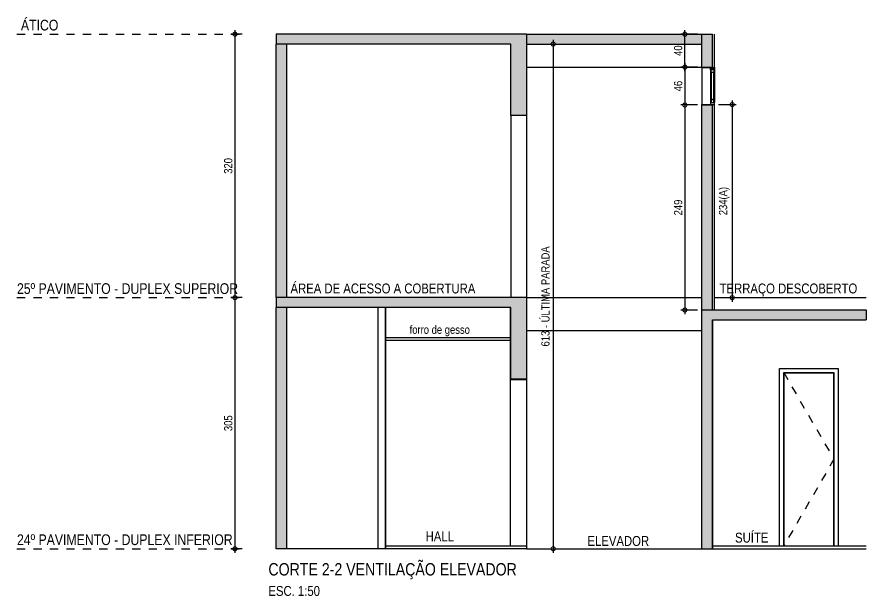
# Model space of a CAD drawing. Header units: metres. Extents: x -23 to 570, y -25 to 184.
# Drawn here: x -8.32 to 2, y -20.87 to -13.84 of the extents above; entities that cross this region are included whole.
import ezdxf
from ezdxf.enums import TextEntityAlignment as Align

# ---------------------------------------------------------------- set-up
doc = ezdxf.new("R2010")
doc.units = ezdxf.units.M
doc.header["$LTSCALE"] = 0.1
doc.linetypes.add('DASHEDX2', pattern=[1.5, 1, -0.5])
for name, color, linetype in [('ARQ-ALV ACAB', 4, 'Continuous'), ('ARQ-ALV OSSO', 5, 'Continuous'), ('ARQ-AUX', 7, 'Continuous'), ('ARQ-AUX1', 1, 'Continuous'), ('ARQ-CAX', 1, 'Continuous'), ('ARQ-CAX @ 1', 1, 'Continuous'), ('ARQ-DIM', 2, 'Continuous'), ('ARQ-PRJ', 7, 'DASHEDX2'), ('ARQ-TXT', 2, 'Continuous'), ('ES-CORTE', 2, 'Continuous')]:
    doc.layers.add(name, color=color, linetype=linetype)
doc.styles.add('Adesa', font='ARIALN.TTF')
doc.styles.add('M50', font='ARIALN.TTF', dxfattribs={"height": 0.15})
doc.dimstyles.new('ADESA 1-0050', dxfattribs={"dimtxt": 0.1, "dimasz": 0.1, "dimexe": 0.05, "dimexo": 0.05, "dimgap": 0.03, "dimtad": 1, "dimdec": 1, "dimlfac": 100, "dimzin": 12, "dimtxsty": 'Adesa', "dimblk": 'DOTSMALL', "dimcen": 1, "dimdle": 0.05, "dimclrd": 1, "dimclre": 1, "dimclrt": 256, "dimazin": 3, "dimtm": 1e-09, "dimtfac": 1, "dimtdec": 1, "dimtmove": 1, "dimatfit": 0, "dimldrblk": 'DOTSMALL', "dimfxl": 0.8, "dimtvp": 2, "dimtolj": 1, "dimtzin": 0, "dimarcsym": 0})

# ---------------------------------------------------------------- blocks, each defined once
blk = doc.blocks.new('*U659')
at = {"color": 0, "linetype": 'ByBlock', "ltscale": 0.5}
for points in [[(0.02, -0.045), (0.02, -0.045), (0.02, -0.045), (0.02, -0.045), (0.02, -0.045), (0.02, -0.045), (0.02, -0.045), (0.02, -0.045), (0.02, -0.045), (0.03, -0.045), (0.03, -0.05), (0, -0.05), (0, 0), (0.03, 0), (0.03, -0.005), (0.02, -0.005), (0.02, -0.045)], [(0.43, -0.045), (0.43, -0.045), (0.43, -0.045), (0.43, -0.045), (0.43, -0.045), (0.43, -0.045), (0.43, -0.045), (0.43, -0.045), (0.43, -0.045), (0.42, -0.045), (0.42, -0.05), (0.45, -0.05), (0.45, 0), (0.42, 0), (0.42, -0.005), (0.43, -0.005), (0.43, -0.045)], [(0.025, -0.01), (0.06, -0.01), (0.06, -0.04), (0.025, -0.04)], [(0.425, -0.01), (0.39, -0.01), (0.39, -0.04), (0.425, -0.04)]]:
    blk.add_lwpolyline(points, close=True, dxfattribs=at)
at = {"color": 8, "linetype": 'ByBlock', "ltscale": 0.5}
for points in [[(0.42, 0), (0.03, 0)], [(0.42, -0.05), (0.03, -0.05)]]:
    blk.add_lwpolyline(points, dxfattribs=at)
at = {"color": 7, "linetype": 'ByBlock', "ltscale": 0.5}
blk.add_lwpolyline([(0.39, -0.01), (0.39, -0.04), (0.06, -0.04), (0.06, -0.01)], close=True, dxfattribs=at)
blk = doc.blocks.new('*U661')
for points in [[(0, 0), (0, 2.16), (-0.71, 2.16), (-0.71, 0)], [(-0.05, 0), (-0.05, 2.11), (-0.66, 2.11), (-0.66, 0)], [(-0.055, 0), (-0.055, 2.105), (-0.655, 2.105), (-0.655, 0)]]:
    blk.add_lwpolyline(points)
at = {"layer": 'ARQ-PRJ'}
blk.add_lwpolyline([(-0.05, 2.11), (-0.66, 1.058), (-0.05, 0)], dxfattribs=at)
blk = doc.blocks.new('_DotSmall')
at = {"color": 0, "linetype": 'ByBlock', "const_width": 0.5}
blk.add_lwpolyline([(-0.0625, 0, 1), (0.0625, 0, 1)], format="xyb", close=True, dxfattribs=at)
blk = doc.blocks.new('*D664')
at = {"layer": 'ARQ-DIM', "color": 1, "lineweight": -2, "transparency": 16777216}
for p, q in [((-0.05, -14.907), (-0.255, -14.907)), ((-0.205, -14.857), (-0.205, -17.447)), ((-0.05, -17.397), (-0.255, -17.397))]:
    blk.add_line(p, q, dxfattribs=at)
at = {"layer": 'Defpoints', "color": 0, "transparency": 16777216}
for p in [(0, -14.907, 0), (-0.205, -17.397), (0, -17.397, 0)]:
    blk.add_point(p, dxfattribs=at)
at = {"layer": 'ARQ-DIM', "color": 1, "lineweight": -2, "transparency": 16777216, "xscale": 0.1, "yscale": 0.1, "zscale": 0.1}
for p, rotation in [((-0.205, -14.907), 90), ((-0.205, -17.397), 270)]:
    blk.add_blockref('_DotSmall', p, dxfattribs=dict(at, rotation=rotation))
at = {"layer": 'ARQ-DIM', "transparency": 16777216, "insert": (-0.286, -16.152), "char_height": 0.1, "attachment_point": 5, "rotation": 90, "style": 'Adesa'}
blk.add_mtext('\\A1;249', dxfattribs=at)
blk = doc.blocks.new('*D665')
at = {"layer": 'ARQ-DIM', "color": 1, "lineweight": -2, "transparency": 16777216}
for p, q in [((-0.205, -14.397), (-0.205, -14.957)), ((-0.05, -14.447), (-0.255, -14.447)), ((-0.05, -14.907), (-0.255, -14.907))]:
    blk.add_line(p, q, dxfattribs=at)
at = {"layer": 'Defpoints', "color": 0, "transparency": 16777216}
for p in [(0, -14.447, 0), (-0.205, -14.907), (0, -14.907, 0)]:
    blk.add_point(p, dxfattribs=at)
at = {"layer": 'ARQ-DIM', "color": 1, "lineweight": -2, "transparency": 16777216, "xscale": 0.1, "yscale": 0.1, "zscale": 0.1}
for p, rotation in [((-0.205, -14.447), 90), ((-0.205, -14.907), 270)]:
    blk.add_blockref('_DotSmall', p, dxfattribs=dict(at, rotation=rotation))
at = {"layer": 'ARQ-DIM', "transparency": 16777216, "insert": (-0.286, -14.677), "char_height": 0.1, "attachment_point": 5, "rotation": 90, "style": 'Adesa'}
blk.add_mtext('\\A1;46', dxfattribs=at)
blk = doc.blocks.new('*D666')
at = {"layer": 'ARQ-DIM', "color": 1, "lineweight": -2, "transparency": 16777216}
for p, q in [((-0.205, -14.497), (-0.205, -13.997)), ((-0.05, -14.047), (-0.255, -14.047)), ((-0.05, -14.447), (-0.255, -14.447))]:
    blk.add_line(p, q, dxfattribs=at)
at = {"layer": 'Defpoints', "color": 0, "transparency": 16777216}
for p in [(-0.205, -14.047), (0, -14.047, 0), (0, -14.447, 0)]:
    blk.add_point(p, dxfattribs=at)
at = {"layer": 'ARQ-DIM', "color": 1, "lineweight": -2, "transparency": 16777216, "xscale": 0.1, "yscale": 0.1, "zscale": 0.1}
for p, rotation in [((-0.205, -14.047), 90), ((-0.205, -14.447), 270)]:
    blk.add_blockref('_DotSmall', p, dxfattribs=dict(at, rotation=rotation))
at = {"layer": 'ARQ-DIM', "transparency": 16777216, "insert": (-0.286, -14.247), "char_height": 0.1, "attachment_point": 5, "rotation": 90, "style": 'Adesa'}
blk.add_mtext('\\A1;40', dxfattribs=at)
blk = doc.blocks.new('*D667')
at = {"layer": 'ARQ-DIM', "color": 1, "lineweight": -2, "transparency": 16777216}
for p, q in [((-1.804, -14.117), (-1.804, -20.347)), ((-2.08, -14.167), (-1.754, -14.167)), ((-2.08, -20.297), (-1.754, -20.297))]:
    blk.add_line(p, q, dxfattribs=at)
at = {"layer": 'Defpoints', "color": 0, "transparency": 16777216}
for p in [(-2.13, -14.167, 0), (-2.13, -20.297, 0), (-1.804, -20.297)]:
    blk.add_point(p, dxfattribs=at)
at = {"layer": 'ARQ-DIM', "color": 1, "lineweight": -2, "transparency": 16777216, "xscale": 0.1, "yscale": 0.1, "zscale": 0.1}
for p, rotation in [((-1.804, -14.167), 90), ((-1.804, -20.297), 270)]:
    blk.add_blockref('_DotSmall', p, dxfattribs=dict(at, rotation=rotation))
at = {"layer": 'ARQ-DIM', "transparency": 16777216, "insert": (-1.898, -17.232), "char_height": 0.1, "attachment_point": 5, "rotation": 90, "style": 'Adesa'}
blk.add_mtext('\\A1;613 - ÚLTIMA PARADA', dxfattribs=at)
blk = doc.blocks.new('*D662')
at = {"layer": 'ARQ-DIM', "color": 1, "lineweight": -2, "transparency": 16777216}
for p, q in [((0.205, -14.902), (0.42, -14.902)), ((0.37, -14.852), (0.37, -17.297)), ((0.2, -17.247), (0.42, -17.247))]:
    blk.add_line(p, q, dxfattribs=at)
at = {"layer": 'Defpoints', "color": 0, "transparency": 16777216}
for p in [(0.155, -14.902, 0), (0.15, -17.247, 0), (0.37, -17.247)]:
    blk.add_point(p, dxfattribs=at)
at = {"layer": 'ARQ-DIM', "color": 1, "lineweight": -2, "transparency": 16777216, "xscale": 0.1, "yscale": 0.1, "zscale": 0.1}
for p, rotation in [((0.37, -14.902), 90), ((0.37, -17.247), 270)]:
    blk.add_blockref('_DotSmall', p, dxfattribs=dict(at, rotation=rotation))
at = {"layer": 'ARQ-DIM', "transparency": 16777216, "insert": (0.274, -16.074), "char_height": 0.1, "attachment_point": 5, "rotation": 90, "style": 'Adesa'}
blk.add_mtext('\\A1;234(A)', dxfattribs=at)
blk = doc.blocks.new('*D668')
at = {"layer": 'ARQ-DIM', "color": 1, "lineweight": -2, "transparency": 16777216}
for p, q in [((-5.669, -17.197), (-5.669, -20.347)), ((-5.581, -17.247), (-5.719, -17.247)), ((-5.581, -20.297), (-5.719, -20.297))]:
    blk.add_line(p, q, dxfattribs=at)
at = {"layer": 'Defpoints', "color": 0, "transparency": 16777216}
for p in [(-5.531, -17.247, 0), (-5.669, -20.297), (-5.531, -20.297, 0)]:
    blk.add_point(p, dxfattribs=at)
at = {"layer": 'ARQ-DIM', "color": 1, "lineweight": -2, "transparency": 16777216, "xscale": 0.1, "yscale": 0.1, "zscale": 0.1}
for p, rotation in [((-5.669, -17.247), 90), ((-5.669, -20.297), 270)]:
    blk.add_blockref('_DotSmall', p, dxfattribs=dict(at, rotation=rotation))
at = {"layer": 'ARQ-DIM', "transparency": 16777216, "insert": (-5.75, -18.772), "char_height": 0.1, "attachment_point": 5, "rotation": 90, "style": 'Adesa'}
blk.add_mtext('\\A1;305', dxfattribs=at)
blk = doc.blocks.new('*D663')
at = {"layer": 'ARQ-DIM', "color": 1, "lineweight": -2, "transparency": 16777216}
for p, q in [((-5.669, -13.997), (-5.669, -17.297)), ((-5.581, -14.047), (-5.719, -14.047)), ((-5.581, -17.247), (-5.719, -17.247))]:
    blk.add_line(p, q, dxfattribs=at)
at = {"layer": 'Defpoints', "color": 0, "transparency": 16777216}
for p in [(-5.531, -14.047, 0), (-5.669, -17.247), (-5.531, -17.247, 0)]:
    blk.add_point(p, dxfattribs=at)
at = {"layer": 'ARQ-DIM', "color": 1, "lineweight": -2, "transparency": 16777216, "xscale": 0.1, "yscale": 0.1, "zscale": 0.1}
for p, rotation in [((-5.669, -14.047), 90), ((-5.669, -17.247), 270)]:
    blk.add_blockref('_DotSmall', p, dxfattribs=dict(at, rotation=rotation))
at = {"layer": 'ARQ-DIM', "transparency": 16777216, "insert": (-5.75, -15.647), "char_height": 0.1, "attachment_point": 5, "rotation": 90, "style": 'Adesa'}
blk.add_mtext('\\A1;320', dxfattribs=at)

msp = doc.modelspace()

# ---------------------------------------------------------------- hatches: boundary and pattern name
at = {"layer": 'ARQ-ALV ACAB'}
h = msp.add_hatch(color=8, dxfattribs=at)
h.dxf.hatch_style = 1
h.paths.add_polyline_path([(0, -14.1665), (0, -14.0465), (-2.13, -14.0465), (-2.13, -14.1665)])
h = msp.add_hatch(color=8, dxfattribs=at)
h.dxf.hatch_style = 1
h.paths.add_polyline_path([(-5.04, -14.1665), (-5.17, -14.1665), (-5.17, -17.2465), (-5.04, -17.2465)])
h = msp.add_hatch(color=8, dxfattribs=at)
h.dxf.hatch_style = 1
h.paths.add_polyline_path([(-5.04, -17.3665), (-5.17, -17.3665), (-5.17, -20.2965), (-5.04, -20.2965)])
at = {"layer": 'ARQ-AUX'}
h = msp.add_hatch(color=8, dxfattribs=at)
h.dxf.hatch_style = 1
h.paths.add_polyline_path([(-2.3202, -14.1665), (-2.3202, -15.0365), (-2.13, -15.0365), (-2.13, -14.0465), (-5.17, -14.0465), (-5.17, -14.1665)])
h = msp.add_hatch(color=8, dxfattribs=at)
h.dxf.hatch_style = 1
h.paths.add_polyline_path([(0, -14.4465), (0.13, -14.4465), (0.13, -14.0465), (0, -14.0465)])
h = msp.add_hatch(color=8, dxfattribs=at)
h.dxf.hatch_style = 1
h.paths.add_polyline_path([(0, -17.3965), (0.13, -17.3965), (0.13, -14.9065), (0, -14.9065)])
h = msp.add_hatch(color=8, dxfattribs=at)
h.dxf.hatch_style = 1
h.paths.add_polyline_path([(-5.17, -17.2465), (-5.17, -17.3665), (-2.3202, -17.3665), (-2.3202, -18.2365), (-2.13, -18.2365), (-2.13, -17.2465)])
h = msp.add_hatch(color=8, dxfattribs=at)
h.dxf.hatch_style = 1
h.paths.add_polyline_path([(0, -17.3965), (0, -20.2965), (0.13, -20.2965), (0.13, -17.5165), (1.9951, -17.5165), (1.9951, -17.3965)])

# ---------------------------------------------------------------- linework, layer by layer
at = {"layer": 'ARQ-ALV ACAB'}
for p, q in [((0.155, -14.4515, 0), (0.155, -14.0465, 0)), ((0.155, -17.3965, 0), (0.155, -14.9015, 0)), ((-3.835, -20.2965, 0), (-3.835, -17.3665, 0)), ((-2.13, -20.2665, 0), (-3.835, -20.2665, 0)), ((1.9951, -20.2665), (0.135, -20.2665))]:
    msp.add_line(p, q, dxfattribs=at)
at = {"layer": 'ARQ-ALV ACAB', "elevation": 0}
for points in [[(0, -14.4465), (0, -14.4515), (0.155, -14.4515)], [(0, -14.9065), (0, -14.9015), (0.155, -14.9015)], [(0.155, -17.2465), (1.9951, -17.2465)], [(-2.3252, -17.3665), (-2.3252, -18.2415), (-2.13, -18.2415)], [(-2.13, -18.2365), (-2.13, -18.2415)], [(-2.13, -20.2665), (-2.13, -20.2965)]]:
    msp.add_lwpolyline(points, dxfattribs=at)
at = {"layer": 'ARQ-ALV ACAB'}
msp.add_lwpolyline([(0.135, -20.2965), (0.135, -17.5165)], dxfattribs=at)
at = {"layer": 'ARQ-ALV OSSO'}
for p, q in [((-3.93, -20.2965), (-3.93, -17.3665)), ((-3.84, -20.2965, 0), (-3.84, -17.3665, 0))]:
    msp.add_line(p, q, dxfattribs=at)
at = {"layer": 'ARQ-ALV OSSO', "elevation": 0}
for points in [[(-2.3202, -15.0365), (-2.3202, -17.2465)], [(-2.13, -15.0365), (-2.13, -17.2465)]]:
    msp.add_lwpolyline(points, dxfattribs=at)
at = {"layer": 'ARQ-AUX', "elevation": 0}
for points in [[(-2.13, -14.4465), (0, -14.4465)], [(0, -14.4515), (0, -14.9015)], [(-2.13, -17.2465), (0, -17.2465)], [(-2.13, -17.6465), (0, -17.6465)], [(-2.13, -20.2965), (0, -20.2965)]]:
    msp.add_lwpolyline(points, dxfattribs=at)
at = {"layer": 'ARQ-AUX1'}
for p, q in [((-2.3252, -17.7365, 0), (-3.835, -17.7365, 0)), ((-2.3252, -17.7665, 0), (-3.835, -17.7665, 0))]:
    msp.add_line(p, q, dxfattribs=at)
at = {"layer": 'ARQ-AUX1', "color": 8, "elevation": 0}
msp.add_lwpolyline([(1.9951, -17.3965), (1.9951, -17.5165)], dxfattribs=at)
at = {"layer": 'ARQ-AUX1', "elevation": 0}
for points in [[(-2.3252, -18.2415), (-2.3252, -20.2665)], [(-2.13, -18.2415), (-2.13, -20.2665)]]:
    msp.add_lwpolyline(points, dxfattribs=at)
at = {"layer": 'ARQ-PRJ', "elevation": 0}
for points in [[(-8.3162, -14.0465), (-5.5308, -14.0465)], [(-8.3162, -17.2465), (-5.5308, -17.2465)]]:
    msp.add_lwpolyline(points, dxfattribs=at)
at = {"layer": 'ARQ-PRJ'}
msp.add_lwpolyline([(-8.3162, -20.2965), (-5.5308, -20.2965)], dxfattribs=at)
at = {"layer": 'ES-CORTE'}
for p, q in [((0, -14.4465, 0), (0, -14.0465, 0)), ((0.13, -14.4465, 0), (0.13, -14.0465, 0)), ((-5.17, -17.2465), (-5.17, -14.1665, 0)), ((-5.04, -17.2465, 0), (-5.04, -14.1665, 0)), ((0, -17.3965, 0), (0, -14.9065, 0)), ((0.13, -17.3965, 0), (0.13, -14.9065, 0)), ((-5.17, -20.2965), (-5.17, -17.3665)), ((-5.04, -20.2965, 0), (-5.04, -17.3665, 0)), ((0, -20.2965, 0), (0, -17.3965, 0)), ((0, -17.3965, 0), (0.13, -17.3965, 0)), ((0.13, -20.2965), (0.13, -17.5165)), ((0, -20.2965, 0), (0.13, -20.2965, 0))]:
    msp.add_line(p, q, dxfattribs=at)
at = {"layer": 'ES-CORTE', "elevation": 0}
for points in [[(-2.13, -14.0465), (-2.13, -15.0365), (-2.3202, -15.0365), (-2.3202, -14.1665), (-5.17, -14.1665)], [(-2.13, -14.0465), (-5.17, -14.0465)], [(-5.17, -14.0465), (-5.17, -14.1665)], [(-2.13, -14.0465), (0, -14.0465)], [(0, -14.0465), (0.13, -14.0465)], [(-2.13, -14.1665), (0, -14.1665)], [(0, -14.4465), (0.13, -14.4465)], [(0, -14.9065), (0.13, -14.9065)], [(-2.13, -17.2465), (-2.13, -18.2365), (-2.3202, -18.2365), (-2.3202, -17.3665), (-5.17, -17.3665)], [(-2.13, -17.2465), (-5.17, -17.2465)], [(0, -17.3965), (1.9951, -17.3965)], [(0, -17.3965), (1.9951, -17.3965)], [(0.13, -17.5165), (1.9951, -17.5165)], [(-2.13, -20.2965), (-5.17, -20.2965)], [(0, -20.2965), (1.9951, -20.2965)]]:
    msp.add_lwpolyline(points, dxfattribs=at)
at = {"layer": 'ES-CORTE'}
msp.add_lwpolyline([(-5.17, -17.2465), (-5.17, -17.3665)], dxfattribs=at)

# ---------------------------------------------------------------- block references
at = {"layer": 'ARQ-CAX', "xscale": -1}
msp.add_blockref('*U661', (0.945, -20.2665), dxfattribs=at)
at = {"layer": 'ARQ-CAX @ 1', "xscale": -1, "rotation": 270}
msp.add_blockref('*U659', (0.155, -14.9015, 0), dxfattribs=at)

# ---------------------------------------------------------------- texts
at = {"layer": 'ARQ-TXT', "ltscale": 0.5, "style": 'Adesa'}
for s, height, p in [('ÁTICO', 0.13, (-8.2685, -14.0019, 0)), ('25º PAVIMENTO - DUPLEX SUPERIOR', 0.13, (-8.3162, -17.2019, 0)), ('24º PAVIMENTO - DUPLEX INFERIOR', 0.13, (-8.3162, -20.2519)), ('CORTE 2-2 VENTILAÇÃO ELEVADOR', 0.15, (-5.2629, -20.6214)), ('ESC. 1:50', 0.12, (-5.2629, -20.8692))]:
    msp.add_text(s, height=height, dxfattribs=at).set_placement(p)
at = {"layer": 'ARQ-TXT'}
for s, height, style, p in [('ÁREA DE ACESSO A COBERTURA', 0.12, 'M50', (-3.8721, -17.1205, 0.0226)), ('TERRAÇO DESCOBERTO', 0.12, 'Adesa', (1.0527, -17.1531, 0)), ('forro de gesso', 0.1, 'Adesa', (-3.1816, -17.6487, 0)), ('HALL', 0.12, 'Adesa', (-3.1816, -20.1469, 0)), ('SUÍTE', 0.12, 'Adesa', (0.6071, -20.1469, 0)), ('ELEVADOR', 0.12, 'Adesa', (-1.0135, -20.2024, 0))]:
    msp.add_text(s, height=height, dxfattribs=dict(at, style=style)).set_placement(p, align=Align.MIDDLE)

# ---------------------------------------------------------------- dimensions: what is measured, and where the dimension line sits
at = {"layer": 'ARQ-DIM'}
for base, p1, p2, picture, middle in [((-5.6694, -17.2465, 0), (-5.5308, -14.0465, 0), (-5.5308, -17.2465), '*D663', (-5.7505, -15.6465, 0)), ((-0.205, -14.0465, 0), (0, -14.4465, 0), (0, -14.0465, 0), '*D666', (-0.286, -14.2465, 0)), ((-0.205, -14.9065, 0), (0, -14.4465, 0), (0, -14.9065, 0), '*D665', (-0.286, -14.6765, 0)), ((-0.205, -17.3965), (0, -14.9065, 0), (0, -17.3965, 0), '*D664', (-0.286, -16.1515)), ((-5.6694, -20.2965, 0), (-5.5308, -17.2465, 0), (-5.5308, -20.2965), '*D668', (-5.7505, -18.7715, 0))]:
    dim = msp.add_linear_dim(base=base, p1=p1, p2=p2, angle=90, dimstyle='ADESA 1-0050', dxfattribs=at)
    dim.commit()
    dim.dimension.update_dxf_attribs({"geometry": picture, "text_midpoint": middle})
dim = msp.add_linear_dim(base=(-1.8044, -20.2965), p1=(-2.13, -14.1665, 0), p2=(-2.13, -20.2965, 0), angle=90, text='<> - ÚLTIMA PARADA', dimstyle='ADESA 1-0050', dxfattribs=at)
dim.commit()
dim.dimension.update_dxf_attribs({"geometry": '*D667', "text_midpoint": (-1.8982, -17.2315)})
dim = msp.add_linear_dim(base=(0.3696992149, -17.2465151543), p1=(0.15495548, -14.9015151543, -0.0000082296), p2=(0.1499554799, -17.2465151543, -0.0000043184), angle=90, text='<>(A)', dimstyle='ADESA 1-0050', override={"dimdec": 0}, dxfattribs=at)
dim.commit()
dim.dimension.update_dxf_attribs({"geometry": '*D662', "text_midpoint": (0.274146691, -16.0740151543)})

doc.saveas('drawing.dxf')
